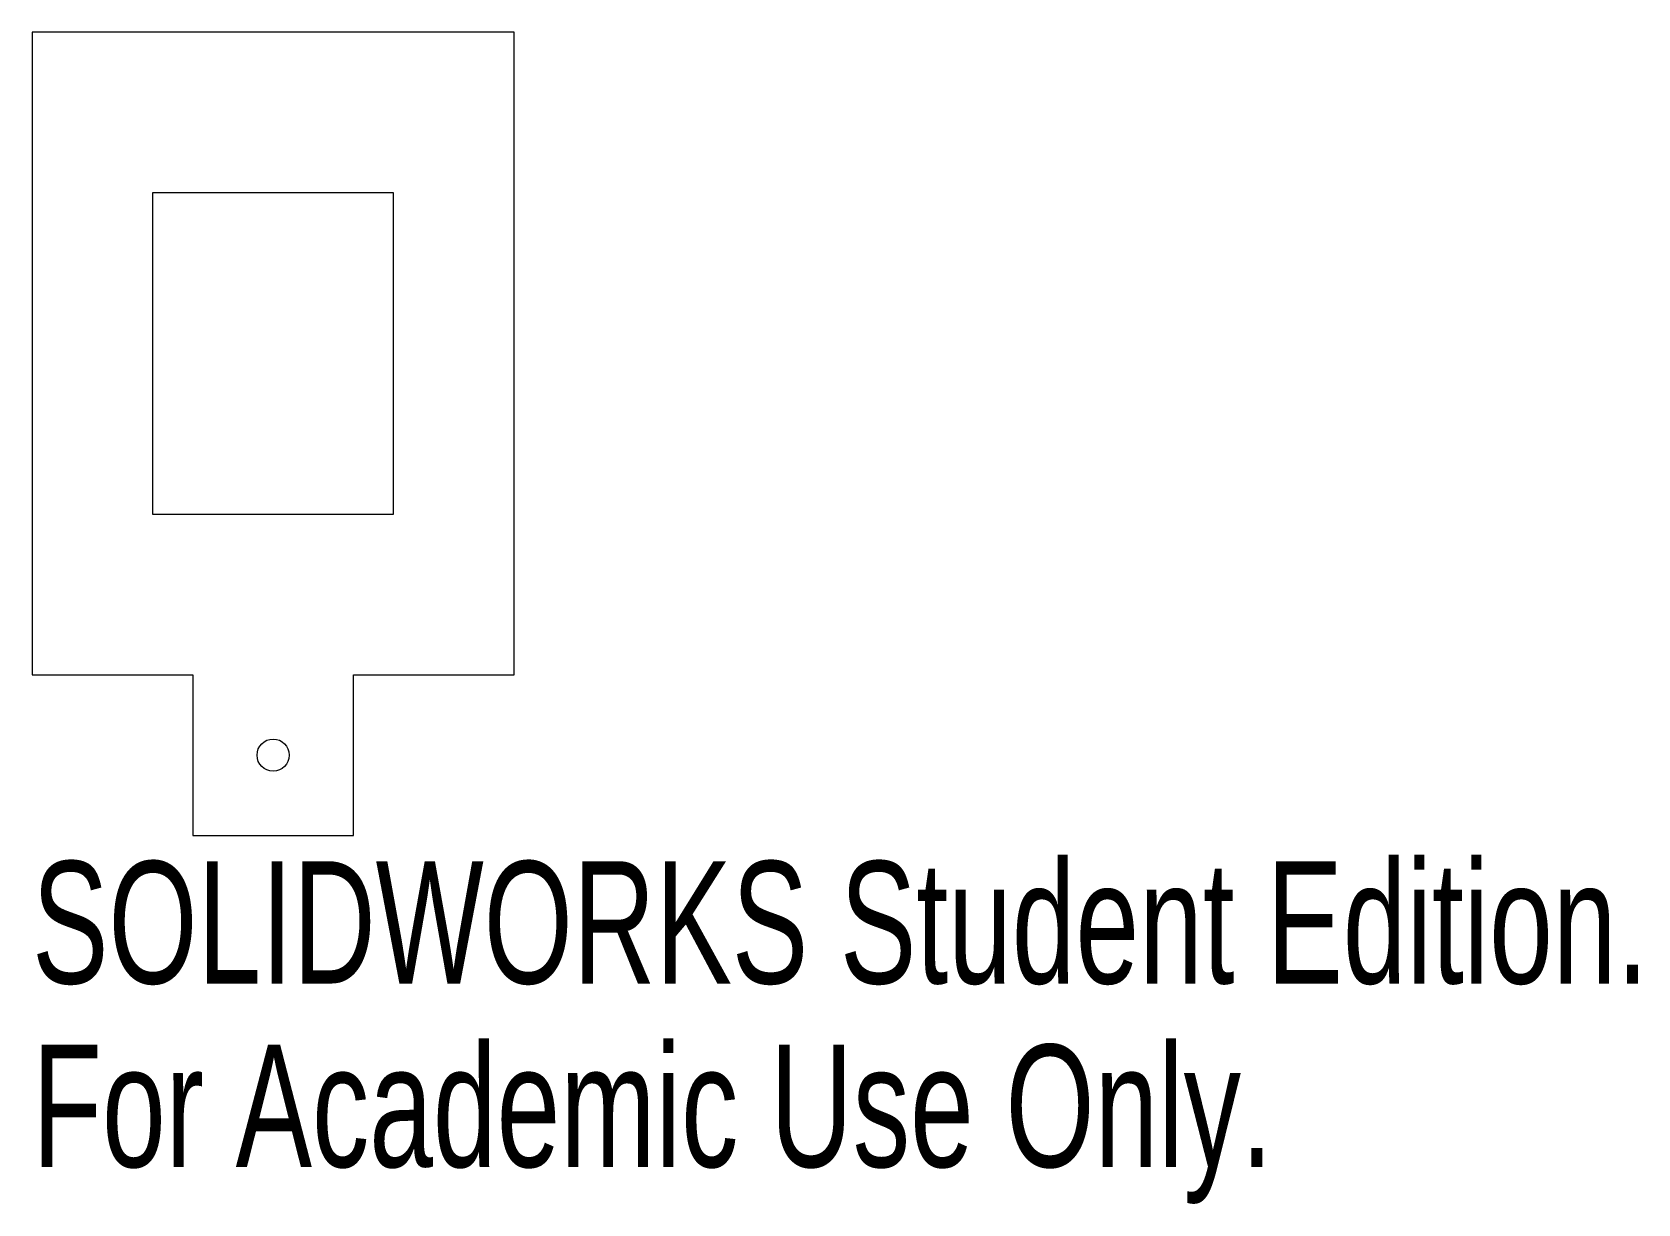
# Model space of a CAD drawing. Header units: inches. Extents: x 0 to 2.5, y -0.57 to 1.25.
import ezdxf

# ---------------------------------------------------------------- set-up
doc = ezdxf.new("R2010")
doc.units = ezdxf.units.IN
doc.header["$MEASUREMENT"] = 0
doc.styles.add('SLDTEXTSTYLE0', font='TXT', dxfattribs={"width": 0.7})

msp = doc.modelspace()

# ---------------------------------------------------------------- linework, layer by layer
at = {"color": 7, "linetype": 'Continuous', "lineweight": 15}
for p, q in [((0.75, 1.25), (0, 1.25)), ((0, 1.25), (0, 0.25)), ((0.75, 0.25), (0.75, 1.25)), ((0.1875, 1), (0.1875, 0.5)), ((0.5625, 1), (0.1875, 1)), ((0.5625, 0.5), (0.5625, 1)), ((0.1875, 0.5), (0.5625, 0.5)), ((0, 0.25), (0.25, 0.25)), ((0.25, 0.25), (0.25, 0)), ((0.5, 0), (0.5, 0.25)), ((0.5, 0.25), (0.75, 0.25)), ((0.25, 0), (0.5, 0))]:
    msp.add_line(p, q, dxfattribs=at)
msp.add_circle((0.375, 0.125), 0.025, dxfattribs=at)

# ---------------------------------------------------------------- texts
at = {"color": 7, "linetype": 'Continuous', "char_height": 0.1903, "attachment_point": 1, "style": 'SLDTEXTSTYLE0'}
for s, insert in [('SOLIDWORKS Student Edition.', (0, -0.0401)), ('For Academic Use Only.', (0, -0.3256))]:
    msp.add_mtext(s, dxfattribs=dict(at, insert=insert))

doc.saveas('drawing.dxf')
